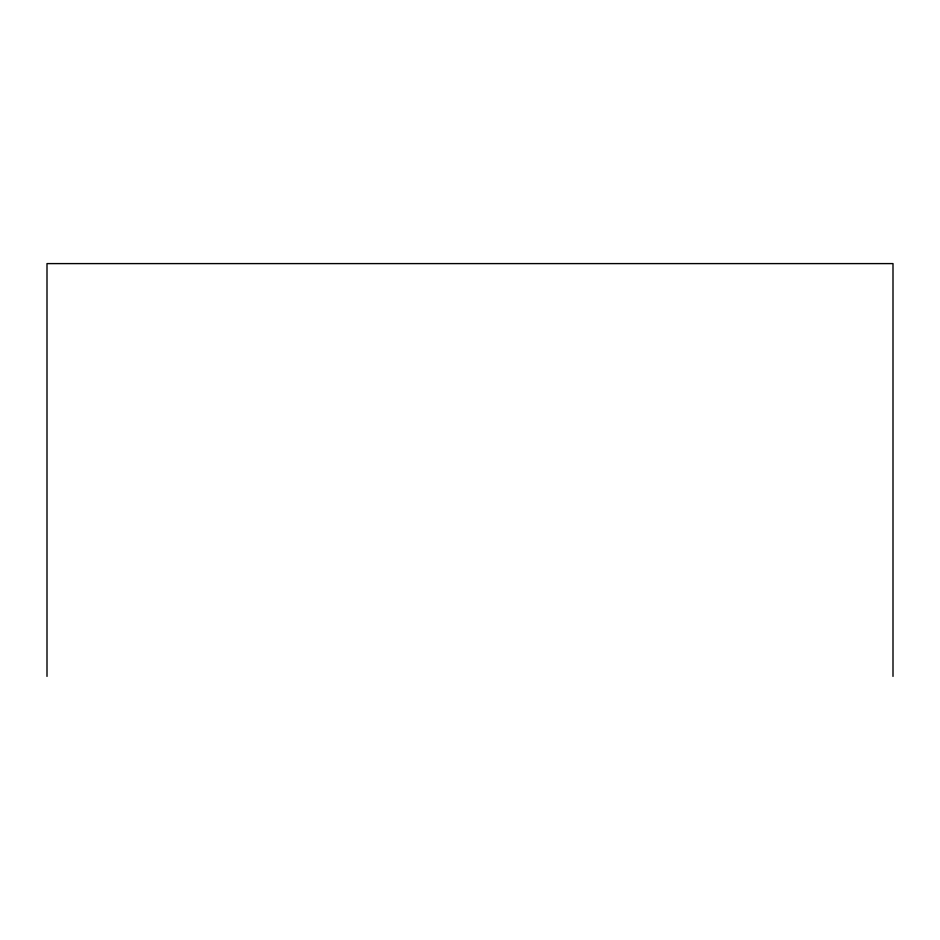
<?xml version="1.0" encoding="UTF-8"?>
<svg xmlns="http://www.w3.org/2000/svg" width="940" height="940" viewBox="0 0 940 940"><rect width="100%" height="100%" fill="white"/><g stroke="black" fill="none" stroke-linecap="round" stroke-linejoin="round"><path stroke-width="1.41" d="M893 676.4L893 263.6L47 263.6L47 676.4"/></g></svg>
